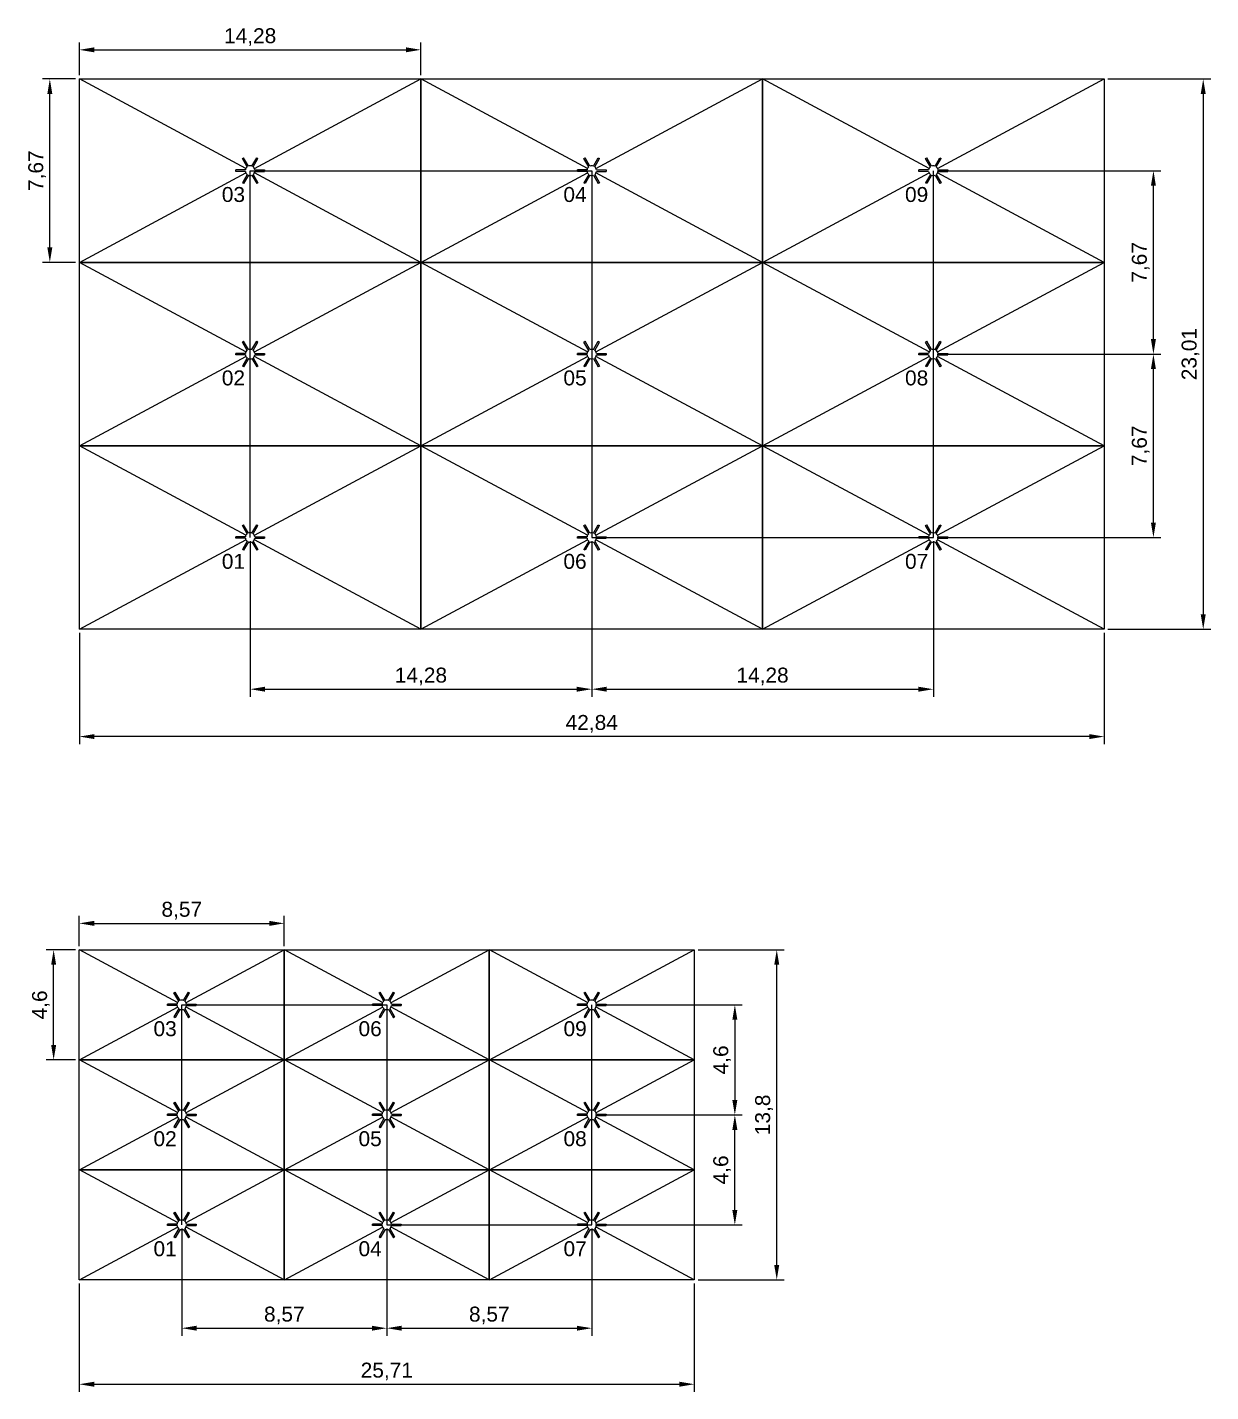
# Model space of a CAD drawing. Header units: millimetres. Extents: x 3155 to 3277, y 2327 to 2384.
# Drawn here: x 3227.5 to 3277, y 2326.9 to 2383.9 of the extents above; entities that cross this region are included whole.
import ezdxf

# ---------------------------------------------------------------- set-up
doc = ezdxf.new("R2010")
doc.units = ezdxf.units.MM
doc.styles.add('Annotative', font='arial.ttf')
doc.styles.get("Standard").update_dxf_attribs({"font": 'arial.ttf'})
doc.dimstyles.new('Annotative', dxfattribs={"dimscale": 0, "dimtxt": 2.5, "dimasz": 2.5, "dimexe": 1.25, "dimexo": 0.625, "dimtad": 1, "dimtxsty": 'Standard', "dimcen": 2.5, "dimadec": 0, "dimazin": 0, "dimtfac": 1, "dimtmove": 0, "dimatfit": 3, "dimfxl": 1, "dimarcsym": 0})

# ---------------------------------------------------------------- blocks, each defined once
blk = doc.blocks.new('A$C017c5604')
at = {"color": 2}
for p, q in [((-0.176, 0.095), (-7.14, 3.835)), ((0.176, 0.095), (7.14, 3.835)), ((-0.198, 0.03), (-0.6, 0.03)), ((-0.6, -0.03), (-0.6, 0.03)), ((-0.326, 0.505), (-0.274, 0.535)), ((-0.125, 0.156), (-0.326, 0.505)), ((-0.073, 0.186), (-0.274, 0.535)), ((0.073, 0.186), (0.274, 0.535)), ((0.125, 0.156), (0.326, 0.505)), ((0.198, 0.03), (0.6, 0.03)), ((0.274, 0.535), (0.326, 0.505)), ((0.6, 0.03), (0.6, -0.03)), ((-7.14, -3.835), (-0.176, -0.095)), ((-0.198, -0.03), (-0.6, -0.03)), ((-0.125, -0.156), (-0.326, -0.505)), ((-0.274, -0.535), (-0.326, -0.505)), ((-0.073, -0.186), (-0.274, -0.535)), ((0.073, -0.186), (0.274, -0.535)), ((0.125, -0.156), (0.326, -0.505)), ((7.14, -3.835), (0.176, -0.095)), ((0.198, -0.03), (0.6, -0.03)), ((0.326, -0.505), (0.274, -0.535))]:
    blk.add_line(p, q, dxfattribs=at)
at = {"color": 1}
blk.add_lwpolyline([(-7.14, 3.835), (7.14, 3.835), (7.14, -3.835), (-7.14, -3.835)], close=True, dxfattribs=at)
at = {"color": 2}
for start, end in [(128.6269, 171.3731), (68.6269, 111.3731), (8.6269, 51.3731), (188.6269, 231.3731), (248.6269, 291.3731), (308.6269, 351.3731)]:
    blk.add_arc((0, 0), 0.2, start, end, dxfattribs=at)
blk = doc.blocks.new('*D39')
at = {"color": 0, "lineweight": -2, "transparency": 16777216}
for p, q in [((3265.526, 2370.276), (3274.882, 2370.276)), ((3274.57, 2363.231), (3274.57, 2369.651)), ((3265.526, 2362.606), (3274.882, 2362.606))]:
    blk.add_line(p, q, dxfattribs=at)
at = {"color": 0, "transparency": 16777216}
for points in [[(3274.466, 2369.651), (3274.674, 2369.651), (3274.57, 2370.276)], [(3274.466, 2363.231), (3274.674, 2363.231), (3274.57, 2362.606)]]:
    blk.add_solid(points, dxfattribs=at)
at = {"layer": 'Defpoints', "color": 0, "transparency": 16777216}
for p in [(3265.37, 2370.276), (3274.57, 2370.276), (3265.37, 2362.606)]:
    blk.add_point(p, dxfattribs=at)
at = {"color": 0, "transparency": 16777216, "insert": (3274.038, 2366.441), "char_height": 0.625, "attachment_point": 5, "rotation": 90}
blk.add_mtext('7,67', dxfattribs=at)
blk = doc.blocks.new('*D40')
at = {"color": 0, "lineweight": -2, "transparency": 16777216}
for p, q in [((3265.526, 2377.946), (3274.882, 2377.946)), ((3274.57, 2370.901), (3274.57, 2377.321)), ((3265.526, 2370.276), (3274.882, 2370.276))]:
    blk.add_line(p, q, dxfattribs=at)
at = {"color": 0, "transparency": 16777216}
for points in [[(3274.466, 2377.321), (3274.674, 2377.321), (3274.57, 2377.946)], [(3274.466, 2370.901), (3274.674, 2370.901), (3274.57, 2370.276)]]:
    blk.add_solid(points, dxfattribs=at)
at = {"layer": 'Defpoints', "color": 0, "transparency": 16777216}
for p in [(3265.37, 2377.946), (3274.57, 2377.946), (3265.37, 2370.276)]:
    blk.add_point(p, dxfattribs=at)
at = {"color": 0, "transparency": 16777216, "insert": (3274.038, 2374.111), "char_height": 0.625, "attachment_point": 5, "rotation": 90}
blk.add_mtext('7,67', dxfattribs=at)
blk = doc.blocks.new('*D46')
at = {"color": 0, "lineweight": -2, "transparency": 16777216}
for p, q in [((3272.666, 2381.781), (3276.965, 2381.781)), ((3276.652, 2381.156), (3276.652, 2359.396)), ((3272.666, 2358.771), (3276.965, 2358.771))]:
    blk.add_line(p, q, dxfattribs=at)
at = {"color": 0, "transparency": 16777216}
for points in [[(3276.548, 2381.156), (3276.756, 2381.156), (3276.652, 2381.781)], [(3276.548, 2359.396), (3276.756, 2359.396), (3276.652, 2358.771)]]:
    blk.add_solid(points, dxfattribs=at)
at = {"layer": 'Defpoints', "color": 0, "transparency": 16777216}
for p in [(3272.51, 2381.781), (3272.51, 2358.771), (3276.652, 2358.771)]:
    blk.add_point(p, dxfattribs=at)
at = {"color": 0, "transparency": 16777216, "insert": (3276.12, 2370.276), "char_height": 0.625, "attachment_point": 5, "rotation": 90}
blk.add_mtext('23,01', dxfattribs=at)
blk = doc.blocks.new('*D47')
at = {"color": 0, "lineweight": -2, "transparency": 16777216}
for p, q in [((3236.81, 2362.45), (3236.81, 2355.951)), ((3251.09, 2362.45), (3251.09, 2355.951)), ((3237.435, 2356.264), (3250.465, 2356.264))]:
    blk.add_line(p, q, dxfattribs=at)
at = {"color": 0, "transparency": 16777216}
for points in [[(3237.435, 2356.368), (3237.435, 2356.16), (3236.81, 2356.264)], [(3250.465, 2356.368), (3250.465, 2356.16), (3251.09, 2356.264)]]:
    blk.add_solid(points, dxfattribs=at)
at = {"layer": 'Defpoints', "color": 0, "transparency": 16777216}
for p in [(3236.81, 2362.606), (3251.09, 2362.606), (3251.09, 2356.264)]:
    blk.add_point(p, dxfattribs=at)
at = {"color": 0, "transparency": 16777216, "insert": (3243.95, 2356.796), "char_height": 0.625, "attachment_point": 5}
blk.add_mtext('14,28', dxfattribs=at)
blk = doc.blocks.new('*D48')
at = {"color": 0, "lineweight": -2, "transparency": 16777216}
for p, q in [((3251.09, 2362.45), (3251.09, 2355.951)), ((3265.37, 2362.45), (3265.37, 2355.951)), ((3251.715, 2356.264), (3264.745, 2356.264))]:
    blk.add_line(p, q, dxfattribs=at)
at = {"color": 0, "transparency": 16777216}
for points in [[(3251.715, 2356.368), (3251.715, 2356.16), (3251.09, 2356.264)], [(3264.745, 2356.368), (3264.745, 2356.16), (3265.37, 2356.264)]]:
    blk.add_solid(points, dxfattribs=at)
at = {"layer": 'Defpoints', "color": 0, "transparency": 16777216}
for p in [(3251.09, 2362.606), (3265.37, 2362.606), (3265.37, 2356.264)]:
    blk.add_point(p, dxfattribs=at)
at = {"color": 0, "transparency": 16777216, "insert": (3258.23, 2356.796), "char_height": 0.625, "attachment_point": 5}
blk.add_mtext('14,28', dxfattribs=at)
blk = doc.blocks.new('*D50')
at = {"color": 0, "lineweight": -2, "transparency": 16777216}
for p, q in [((3229.67, 2358.615), (3229.67, 2353.97)), ((3272.51, 2358.615), (3272.51, 2353.97)), ((3271.885, 2354.283), (3230.295, 2354.283))]:
    blk.add_line(p, q, dxfattribs=at)
at = {"color": 0, "transparency": 16777216}
for points in [[(3230.295, 2354.387), (3230.295, 2354.179), (3229.67, 2354.283)], [(3271.885, 2354.387), (3271.885, 2354.179), (3272.51, 2354.283)]]:
    blk.add_solid(points, dxfattribs=at)
at = {"layer": 'Defpoints', "color": 0, "transparency": 16777216}
for p in [(3229.67, 2358.771), (3272.51, 2358.771), (3229.67, 2354.283)]:
    blk.add_point(p, dxfattribs=at)
at = {"color": 0, "transparency": 16777216, "insert": (3251.09, 2354.815), "char_height": 0.625, "attachment_point": 5}
blk.add_mtext('42,84', dxfattribs=at)
blk = doc.blocks.new('*D51')
at = {"color": 0, "lineweight": -2, "transparency": 16777216}
for p, q in [((3229.513, 2381.781), (3228.124, 2381.781)), ((3228.436, 2374.736), (3228.436, 2381.156)), ((3229.513, 2374.111), (3228.124, 2374.111))]:
    blk.add_line(p, q, dxfattribs=at)
at = {"color": 0, "transparency": 16777216}
for points in [[(3228.332, 2381.156), (3228.541, 2381.156), (3228.436, 2381.781)], [(3228.332, 2374.736), (3228.541, 2374.736), (3228.436, 2374.111)]]:
    blk.add_solid(points, dxfattribs=at)
at = {"layer": 'Defpoints', "color": 0, "transparency": 16777216}
for p in [(3228.436, 2381.781), (3229.67, 2381.781), (3229.67, 2374.111)]:
    blk.add_point(p, dxfattribs=at)
at = {"color": 0, "transparency": 16777216, "insert": (3227.905, 2377.946), "char_height": 0.625, "attachment_point": 5, "rotation": 90}
blk.add_mtext('7,67', dxfattribs=at)
blk = doc.blocks.new('*D38')
at = {"color": 0, "lineweight": -2, "transparency": 16777216}
for p, q in [((3229.67, 2381.937), (3229.67, 2383.312)), ((3243.95, 2381.937), (3243.95, 2383.312)), ((3230.295, 2383), (3243.325, 2383))]:
    blk.add_line(p, q, dxfattribs=at)
at = {"color": 0, "transparency": 16777216}
for points in [[(3230.295, 2383.104), (3230.295, 2382.896), (3229.67, 2383)], [(3243.325, 2383.104), (3243.325, 2382.896), (3243.95, 2383)]]:
    blk.add_solid(points, dxfattribs=at)
at = {"layer": 'Defpoints', "color": 0, "transparency": 16777216}
for p in [(3243.95, 2383), (3229.67, 2381.781), (3243.95, 2381.781)]:
    blk.add_point(p, dxfattribs=at)
at = {"color": 0, "transparency": 16777216, "insert": (3236.81, 2383.532), "char_height": 0.625, "attachment_point": 5}
blk.add_mtext('14,28', dxfattribs=at)
blk = doc.blocks.new('A$C07ef2470')
at = {"color": 2}
for p, q in [((-0.176, 0.095), (-4.282, 2.3)), ((0.176, 0.095), (4.282, 2.3)), ((-0.198, 0.03), (-0.6, 0.03)), ((-0.6, -0.03), (-0.6, 0.03)), ((-0.326, 0.505), (-0.274, 0.535)), ((-0.125, 0.156), (-0.326, 0.505)), ((-0.073, 0.186), (-0.274, 0.535)), ((0.073, 0.186), (0.274, 0.535)), ((0.125, 0.156), (0.326, 0.505)), ((0.198, 0.03), (0.6, 0.03)), ((0.274, 0.535), (0.326, 0.505)), ((0.6, 0.03), (0.6, -0.03)), ((-4.282, -2.3), (-0.176, -0.095)), ((-0.198, -0.03), (-0.6, -0.03)), ((-0.125, -0.156), (-0.326, -0.505)), ((-0.274, -0.535), (-0.326, -0.505)), ((-0.073, -0.186), (-0.274, -0.535)), ((0.073, -0.186), (0.274, -0.535)), ((0.125, -0.156), (0.326, -0.505)), ((4.282, -2.3), (0.176, -0.095)), ((0.198, -0.03), (0.6, -0.03)), ((0.326, -0.505), (0.274, -0.535))]:
    blk.add_line(p, q, dxfattribs=at)
at = {"color": 4}
blk.add_lwpolyline([(-4.285, 2.3), (4.285, 2.3), (4.285, -2.3), (-4.285, -2.3)], close=True, dxfattribs=at)
at = {"color": 2}
for start, end in [(128.6269, 171.3731), (68.6269, 111.3731), (8.6269, 51.3731), (188.6269, 231.3731), (248.6269, 291.3731), (308.6269, 351.3731)]:
    blk.add_arc((0, 0), 0.2, start, end, dxfattribs=at)
blk = doc.blocks.new('*D59')
at = {"color": 0, "lineweight": -2, "transparency": 16777216}
for p, q in [((3233.953, 2333.707), (3233.953, 2329.232)), ((3242.523, 2333.707), (3242.523, 2329.232)), ((3234.578, 2329.544), (3241.898, 2329.544))]:
    blk.add_line(p, q, dxfattribs=at)
at = {"color": 0, "transparency": 16777216}
for points in [[(3234.578, 2329.648), (3234.578, 2329.44), (3233.953, 2329.544)], [(3241.898, 2329.648), (3241.898, 2329.44), (3242.523, 2329.544)]]:
    blk.add_solid(points, dxfattribs=at)
at = {"layer": 'Defpoints', "color": 0, "transparency": 16777216}
for p in [(3233.953, 2333.864), (3242.523, 2333.864), (3242.523, 2329.544)]:
    blk.add_point(p, dxfattribs=at)
at = {"color": 0, "transparency": 16777216, "insert": (3238.238, 2330.076), "char_height": 0.625, "attachment_point": 5}
blk.add_mtext('8,57', dxfattribs=at)
blk = doc.blocks.new('*D60')
at = {"color": 0, "lineweight": -2, "transparency": 16777216}
for p, q in [((3242.523, 2333.707), (3242.523, 2329.232)), ((3251.093, 2333.707), (3251.093, 2329.232)), ((3243.148, 2329.544), (3250.468, 2329.544))]:
    blk.add_line(p, q, dxfattribs=at)
at = {"color": 0, "transparency": 16777216}
for points in [[(3243.148, 2329.648), (3243.148, 2329.44), (3242.523, 2329.544)], [(3250.468, 2329.648), (3250.468, 2329.44), (3251.093, 2329.544)]]:
    blk.add_solid(points, dxfattribs=at)
at = {"layer": 'Defpoints', "color": 0, "transparency": 16777216}
for p in [(3242.523, 2333.864), (3251.093, 2333.864), (3251.093, 2329.544)]:
    blk.add_point(p, dxfattribs=at)
at = {"color": 0, "transparency": 16777216, "insert": (3246.808, 2330.076), "char_height": 0.625, "attachment_point": 5}
blk.add_mtext('8,57', dxfattribs=at)
blk = doc.blocks.new('*D61')
at = {"color": 0, "lineweight": -2, "transparency": 16777216}
for p, q in [((3229.668, 2331.407), (3229.668, 2326.889)), ((3255.378, 2331.407), (3255.378, 2326.889)), ((3230.293, 2327.201), (3254.753, 2327.201))]:
    blk.add_line(p, q, dxfattribs=at)
at = {"color": 0, "transparency": 16777216}
for points in [[(3230.293, 2327.306), (3230.293, 2327.097), (3229.668, 2327.201)], [(3254.753, 2327.306), (3254.753, 2327.097), (3255.378, 2327.201)]]:
    blk.add_solid(points, dxfattribs=at)
at = {"layer": 'Defpoints', "color": 0, "transparency": 16777216}
for p in [(3229.668, 2331.564), (3255.378, 2331.564), (3255.378, 2327.201)]:
    blk.add_point(p, dxfattribs=at)
at = {"color": 0, "transparency": 16777216, "insert": (3242.523, 2327.733), "char_height": 0.625, "attachment_point": 5}
blk.add_mtext('25,71', dxfattribs=at)
blk = doc.blocks.new('*D62')
at = {"color": 0, "lineweight": -2, "transparency": 16777216}
for p, q in [((3251.25, 2338.464), (3257.385, 2338.464)), ((3257.072, 2334.489), (3257.072, 2337.839)), ((3251.25, 2333.864), (3257.385, 2333.864))]:
    blk.add_line(p, q, dxfattribs=at)
at = {"color": 0, "transparency": 16777216}
for points in [[(3256.968, 2337.839), (3257.177, 2337.839), (3257.072, 2338.464)], [(3256.968, 2334.489), (3257.177, 2334.489), (3257.072, 2333.864)]]:
    blk.add_solid(points, dxfattribs=at)
at = {"layer": 'Defpoints', "color": 0, "transparency": 16777216}
for p in [(3251.093, 2338.464), (3257.072, 2338.464), (3251.093, 2333.864)]:
    blk.add_point(p, dxfattribs=at)
at = {"color": 0, "transparency": 16777216, "insert": (3256.541, 2336.164), "char_height": 0.625, "attachment_point": 5, "rotation": 90}
blk.add_mtext('4,6', dxfattribs=at)
blk = doc.blocks.new('*D63')
at = {"color": 0, "lineweight": -2, "transparency": 16777216}
for p, q in [((3251.25, 2343.064), (3257.385, 2343.064)), ((3257.072, 2342.439), (3257.072, 2339.089)), ((3251.25, 2338.464), (3257.385, 2338.464))]:
    blk.add_line(p, q, dxfattribs=at)
at = {"color": 0, "transparency": 16777216}
for points in [[(3256.968, 2342.439), (3257.177, 2342.439), (3257.072, 2343.064)], [(3256.968, 2339.089), (3257.177, 2339.089), (3257.072, 2338.464)]]:
    blk.add_solid(points, dxfattribs=at)
at = {"layer": 'Defpoints', "color": 0, "transparency": 16777216}
for p in [(3251.093, 2343.064), (3251.093, 2338.464), (3257.072, 2338.464)]:
    blk.add_point(p, dxfattribs=at)
at = {"color": 0, "transparency": 16777216, "insert": (3256.541, 2340.764), "char_height": 0.625, "attachment_point": 5, "rotation": 90}
blk.add_mtext('4,6', dxfattribs=at)
blk = doc.blocks.new('*D64')
at = {"color": 0, "lineweight": -2, "transparency": 16777216}
for p, q in [((3255.535, 2345.364), (3259.136, 2345.364)), ((3258.824, 2332.189), (3258.824, 2344.739)), ((3255.535, 2331.564), (3259.136, 2331.564))]:
    blk.add_line(p, q, dxfattribs=at)
at = {"color": 0, "transparency": 16777216}
for points in [[(3258.719, 2344.739), (3258.928, 2344.739), (3258.824, 2345.364)], [(3258.719, 2332.189), (3258.928, 2332.189), (3258.824, 2331.564)]]:
    blk.add_solid(points, dxfattribs=at)
at = {"layer": 'Defpoints', "color": 0, "transparency": 16777216}
for p in [(3255.378, 2345.364), (3258.824, 2345.364), (3255.378, 2331.564)]:
    blk.add_point(p, dxfattribs=at)
at = {"color": 0, "transparency": 16777216, "insert": (3258.292, 2338.464), "char_height": 0.625, "attachment_point": 5, "rotation": 90}
blk.add_mtext('13,8', dxfattribs=at)
blk = doc.blocks.new('*D65')
at = {"color": 0, "lineweight": -2, "transparency": 16777216}
for p, q in [((3229.512, 2345.364), (3228.284, 2345.364)), ((3228.596, 2341.389), (3228.596, 2344.739)), ((3229.512, 2340.764), (3228.284, 2340.764))]:
    blk.add_line(p, q, dxfattribs=at)
at = {"color": 0, "transparency": 16777216}
for points in [[(3228.492, 2344.739), (3228.701, 2344.739), (3228.596, 2345.364)], [(3228.492, 2341.389), (3228.701, 2341.389), (3228.596, 2340.764)]]:
    blk.add_solid(points, dxfattribs=at)
at = {"layer": 'Defpoints', "color": 0, "transparency": 16777216}
for p in [(3228.596, 2345.364), (3229.668, 2345.364), (3229.668, 2340.764)]:
    blk.add_point(p, dxfattribs=at)
at = {"color": 0, "transparency": 16777216, "insert": (3228.065, 2343.064), "char_height": 0.625, "attachment_point": 5, "rotation": 90}
blk.add_mtext('4,6', dxfattribs=at)
blk = doc.blocks.new('*D66')
at = {"color": 0, "lineweight": -2, "transparency": 16777216}
for p, q in [((3229.668, 2345.52), (3229.668, 2346.785)), ((3238.238, 2345.52), (3238.238, 2346.785)), ((3230.293, 2346.473), (3237.613, 2346.473))]:
    blk.add_line(p, q, dxfattribs=at)
at = {"color": 0, "transparency": 16777216}
for points in [[(3230.293, 2346.577), (3230.293, 2346.368), (3229.668, 2346.473)], [(3237.613, 2346.577), (3237.613, 2346.368), (3238.238, 2346.473)]]:
    blk.add_solid(points, dxfattribs=at)
at = {"layer": 'Defpoints', "color": 0, "transparency": 16777216}
for p in [(3238.238, 2346.473), (3229.668, 2345.364), (3238.238, 2345.364)]:
    blk.add_point(p, dxfattribs=at)
at = {"color": 0, "transparency": 16777216, "insert": (3233.953, 2347.004), "char_height": 0.625, "attachment_point": 5}
blk.add_mtext('8,57', dxfattribs=at)

msp = doc.modelspace()

# ---------------------------------------------------------------- linework, layer by layer
at = {"color": 6}
for points in [[(3236.81, 2362.606), (3236.81, 2377.946), (3251.09, 2377.946), (3251.09, 2362.606), (3265.37, 2362.606), (3265.37, 2377.946)], [(3233.953, 2333.864), (3233.953, 2343.064), (3242.523, 2343.064), (3242.523, 2333.864), (3251.093, 2333.864), (3251.093, 2343.064)]]:
    msp.add_lwpolyline(points, dxfattribs=at)

# ---------------------------------------------------------------- block references
for name, p in [('A$C017c5604', (3236.81, 2377.946)), ('A$C017c5604', (3251.09, 2377.946)), ('A$C017c5604', (3265.37, 2377.946)), ('A$C017c5604', (3236.81, 2370.276)), ('A$C017c5604', (3251.09, 2370.276)), ('A$C017c5604', (3265.37, 2370.276)), ('A$C017c5604', (3236.81, 2362.606)), ('A$C017c5604', (3251.09, 2362.606)), ('A$C017c5604', (3265.37, 2362.606)), ('A$C07ef2470', (3233.953, 2343.064)), ('A$C07ef2470', (3242.523, 2343.064)), ('A$C07ef2470', (3251.093, 2343.064)), ('A$C07ef2470', (3233.953, 2338.464)), ('A$C07ef2470', (3242.523, 2338.464)), ('A$C07ef2470', (3251.093, 2338.464)), ('A$C07ef2470', (3233.953, 2333.864)), ('A$C07ef2470', (3242.523, 2333.864)), ('A$C07ef2470', (3251.093, 2333.864))]:
    msp.add_blockref(name, p)

# ---------------------------------------------------------------- texts
at = {"char_height": 0.625, "attachment_point": 6, "style": 'Annotative'}
for s, insert in [('03', (3236.597, 2376.946)), ('04', (3250.877, 2376.946)), ('09', (3265.157, 2376.946)), ('02', (3236.597, 2369.276)), ('05', (3250.877, 2369.276)), ('08', (3265.157, 2369.276)), ('01', (3236.597, 2361.606)), ('06', (3250.877, 2361.606)), ('07', (3265.157, 2361.606)), ('03', (3233.741, 2342.064)), ('06', (3242.311, 2342.064)), ('09', (3250.881, 2342.064)), ('02', (3233.741, 2337.464)), ('05', (3242.311, 2337.464)), ('08', (3250.881, 2337.464)), ('01', (3233.741, 2332.864)), ('04', (3242.311, 2332.864)), ('07', (3250.881, 2332.864))]:
    msp.add_mtext_dynamic_manual_height_columns(s, width=0.8146, gutter_width=3.125, heights=[0], dxfattribs=dict(at, insert=insert))

# ---------------------------------------------------------------- dimensions: what is measured, and where the dimension line sits
for base, p1, p2, picture, middle in [((3243.95, 2383), (3229.67, 2381.781), (3243.95, 2381.781), '*D38', (3236.81, 2383.532)), ((3251.09, 2356.264), (3236.81, 2362.606), (3251.09, 2362.606), '*D47', (3243.95, 2356.796)), ((3265.37, 2356.264), (3251.09, 2362.606), (3265.37, 2362.606), '*D48', (3258.23, 2356.796)), ((3229.67, 2354.283), (3272.51, 2358.771), (3229.67, 2358.771), '*D50', (3251.09, 2354.815)), ((3238.238, 2346.473), (3229.668, 2345.364), (3238.238, 2345.364), '*D66', (3233.953, 2347.004)), ((3242.523, 2329.544), (3233.953, 2333.864), (3242.523, 2333.864), '*D59', (3238.238, 2330.076)), ((3251.093, 2329.544), (3242.523, 2333.864), (3251.093, 2333.864), '*D60', (3246.808, 2330.076)), ((3255.378, 2327.201), (3229.668, 2331.564), (3255.378, 2331.564), '*D61', (3242.523, 2327.733))]:
    dim = msp.add_linear_dim(base=base, p1=p1, p2=p2, dimstyle='Annotative')
    dim.commit()
    dim.dimension.update_dxf_attribs({"geometry": picture, "text_midpoint": middle})
for base, p1, p2, picture, middle in [((3228.436, 2381.781), (3229.67, 2374.111), (3229.67, 2381.781), '*D51', (3227.905, 2377.946)), ((3276.652, 2358.771), (3272.51, 2381.781), (3272.51, 2358.771), '*D46', (3276.12, 2370.276)), ((3274.57, 2377.946), (3265.37, 2370.276), (3265.37, 2377.946), '*D40', (3274.038, 2374.111)), ((3274.57, 2370.276), (3265.37, 2362.606), (3265.37, 2370.276), '*D39', (3274.038, 2366.441)), ((3228.596, 2345.364), (3229.668, 2340.764), (3229.668, 2345.364), '*D65', (3228.065, 2343.064)), ((3258.824, 2345.364), (3255.378, 2331.564), (3255.378, 2345.364), '*D64', (3258.292, 2338.464)), ((3257.072, 2338.464), (3251.093, 2343.064), (3251.093, 2338.464), '*D63', (3256.541, 2340.764)), ((3257.072, 2338.464), (3251.093, 2333.864), (3251.093, 2338.464), '*D62', (3256.541, 2336.164))]:
    dim = msp.add_linear_dim(base=base, p1=p1, p2=p2, angle=90, dimstyle='Annotative')
    dim.commit()
    dim.dimension.update_dxf_attribs({"geometry": picture, "text_midpoint": middle})

doc.saveas('drawing.dxf')
